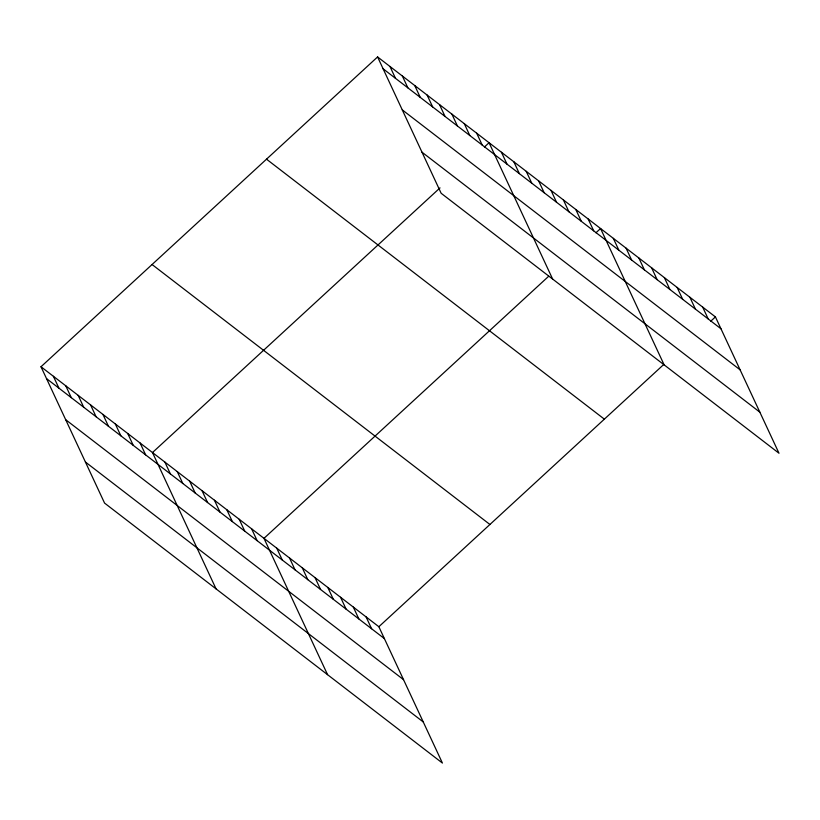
<?xml version="1.0" encoding="UTF-8"?>
<svg xmlns="http://www.w3.org/2000/svg" width="820" height="820" viewBox="0 0 820 820"><rect width="100%" height="100%" fill="white"/><g stroke="black" fill="none" stroke-linecap="round" stroke-linejoin="round"><path stroke-width="1.23" d="M41 366.755L378.85 626.726L442.421 763.061L104.57 503.09L41 366.755L377.579 56.939L715.429 316.909L779 453.245L441.15 193.274L377.579 56.939M440.012 187.882L152.489 452.548L216.06 588.883M484.435 146.995L489.068 142.731L552.639 279.066M548.723 276.227L263.978 538.34L327.559 674.665M595.935 232.777L600.558 228.524L664.128 364.849M378.85 626.726L663.595 364.623M710.796 321.173L715.429 316.909M383.104 68.798L720.954 328.769M402.261 109.87L740.111 369.84M421.992 152.192L759.843 412.163M266.51 159.183L604.361 419.153M152.069 264.522L489.919 524.482M46.525 378.614L384.375 638.585M65.682 419.696L403.532 679.657M85.423 462.019L423.274 721.979M702.668 307.09L708.193 318.939M689.897 297.27L695.432 309.119M677.135 287.441L682.67 299.3M664.374 277.621L669.899 289.481M651.613 267.802L657.138 279.661M638.852 257.982L644.376 269.841M626.08 248.163L631.615 260.022M613.319 238.343L618.854 250.192M588.165 218.991L593.7 230.84M575.784 209.459L581.308 221.308M563.391 199.926L568.926 211.775M551.009 190.394L556.534 202.243M538.617 180.861L544.152 192.72M526.235 171.329L531.76 183.188M513.843 161.796L519.367 173.655M501.45 152.264L506.985 164.123M476.676 133.199L482.211 145.058M464.294 123.666L469.819 135.525M451.902 114.134L457.437 125.993M439.52 104.601L445.045 116.46M427.128 95.069L432.652 106.928M414.735 85.536L420.27 97.395M402.353 76.004L407.878 87.863M389.961 66.471L395.496 78.331M366.089 616.906L371.614 628.766M353.328 607.087L358.853 618.936M340.556 597.268L346.091 609.116M327.795 587.438L333.33 599.297M315.034 577.618L320.558 589.477M302.272 567.799L307.797 579.658M289.511 557.979L295.036 569.838M276.74 548.16L282.275 560.019M251.596 528.808L257.121 540.657M239.204 519.275L244.739 531.124M226.822 509.743L232.347 521.602M214.43 500.21L219.955 512.069M202.038 490.678L207.573 502.537M189.656 481.145L195.18 493.004M177.263 471.613L182.798 483.472M164.881 462.08L170.406 473.939M140.107 443.015L145.632 454.874M127.715 433.483L133.24 445.342M115.323 423.95L120.858 435.809M102.941 414.418L108.465 426.277M90.548 404.885L96.083 416.744M78.166 395.353L83.691 407.212M65.774 385.82L71.309 397.679M53.392 376.288L58.917 388.147"/></g></svg>
